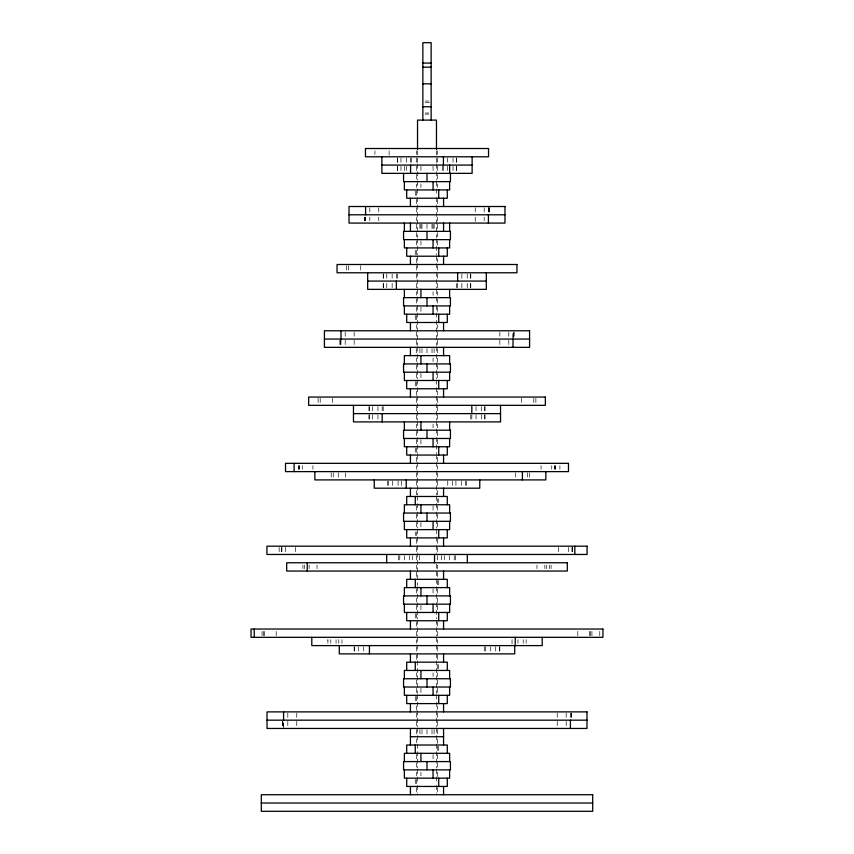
<?xml version="1.0" encoding="UTF-8"?>
<svg xmlns="http://www.w3.org/2000/svg" width="854" height="854" viewBox="0 0 854 854"><rect width="100%" height="100%" fill="white"/><g stroke="black" fill="none" stroke-linecap="round" stroke-linejoin="round"><path stroke-width="0.64" stroke-dasharray="4.27 3.2" d="M425.228 101.039L428.772 101.039M425.228 102.683L431.142 102.683M425.228 113.006L428.772 113.006M425.228 114.126L428.772 114.126M599.775 631.405L599.775 636.134M591.939 631.405L591.939 636.134M590.349 631.405L590.349 636.134M589.388 631.405L589.388 636.134M577.795 631.405L577.795 637.319M572.607 547.371L572.607 554.47M572.159 547.371L572.159 553.285M572.084 547.371L572.084 553.285M571.454 713.069L571.454 720.168M571.209 713.069L571.209 718.983M570.419 713.069L570.493 718.983M568.369 547.371L568.369 553.285M566.191 713.069L566.191 718.983M566.191 721.352L566.191 727.266M559.904 465.697L559.904 469.252M558.505 547.371L558.505 554.47M557.246 713.069L557.246 720.168M557.246 721.352L557.246 728.451M555.281 465.697L555.281 469.252M555.036 465.697L555.036 469.252M554.331 465.697L554.331 469.252M551.737 465.697L551.737 469.252M551.086 565.124L551.086 568.668M549.602 565.124L549.602 568.668M546.763 565.124L546.763 568.668M544.863 565.124L544.863 568.668M541.084 465.697L541.084 469.252M536.974 565.124L536.974 568.668M535.885 398.242L535.885 402.971M533.803 398.242L533.803 402.971M529.512 472.806L529.512 478.72M527.43 472.806L527.43 478.72M526.171 639.689L526.096 643.233M523.224 639.689L523.224 643.233M521.687 398.242L521.687 405.34M517.93 639.689L517.93 643.233M515.304 472.806L515.304 479.905M514.055 331.96L514.055 339.059M513.809 331.96L513.809 337.874M512.026 639.689L512.026 645.603M508.792 331.96L508.792 337.874M508.792 340.244L508.792 346.158M499.846 331.96L499.846 339.059M499.846 340.244L499.846 347.343M499.836 646.788L499.836 653.886M499.419 646.788L499.419 652.702M495.715 646.788L495.715 652.702M490.281 646.788L490.281 652.702M489.449 207.682L489.449 214.792M489.214 207.682L489.214 213.607M488.499 207.682L488.499 213.607M488.413 207.682L488.413 213.607M485.702 646.788L485.702 653.886M484.997 406.525L484.997 412.439M484.997 414.809L484.997 421.908M484.752 406.525L484.752 412.439M484.752 414.809L484.752 420.723M484.56 646.788L484.56 652.702M484.186 207.682L484.186 213.607M484.186 217.151L484.186 220.706M481.442 406.525L481.442 412.439M481.442 414.809L481.442 420.723M476.052 406.525L476.052 412.439M476.052 414.809L476.052 420.723M475.251 207.682L475.251 214.792M475.251 217.151L475.251 223.075M471.824 414.809L471.824 420.723M470.789 273.963L470.789 279.888M470.789 283.432L470.789 289.357M470.789 414.809L470.789 421.908M470.554 273.963L470.554 279.888M470.554 283.432L470.554 288.172M467.245 273.963L467.245 279.888M467.245 283.432L467.245 288.172M466.572 481.09L466.572 488.189M465.622 481.09L465.622 487.004M461.854 273.963L461.854 279.888M461.854 283.432L461.854 288.172M461.309 481.09L461.309 487.004M457.627 283.432L457.627 288.172M456.591 157.979L456.591 163.893M456.591 166.263L456.591 173.362M456.591 283.432L456.591 289.357M456.346 157.979L456.346 163.893M456.346 166.263L456.346 172.177M455.919 481.09L455.919 487.004M455.577 555.655L455.577 562.754M454.221 555.655L454.221 561.569M453.036 157.979L453.036 163.893M453.036 166.263L453.036 172.177M452.374 481.09L452.374 488.189M449.556 555.655L449.556 561.569M447.752 481.09L447.752 487.004M447.645 157.979L447.645 163.893M447.645 166.263L447.645 172.177M444.283 555.655L444.283 561.569M443.418 166.263L443.418 172.177M442.383 166.263L442.383 173.362M441.475 555.655L441.475 561.569M438.721 498.843L438.721 502.398M438.721 580.506L438.721 586.42M438.721 664.54L438.721 669.269M438.721 746.204L438.721 750.944M437.654 150.88L437.654 154.425M437.654 157.979L437.654 165.078M437.654 166.263L437.654 173.362M437.654 174.547L437.654 181.646M437.654 184.016L437.654 187.57M437.654 199.398L437.654 206.508M437.654 207.682L437.654 214.792M437.654 217.151L437.654 220.706M437.654 224.26L437.654 231.359M437.654 232.544L437.654 239.643M437.654 240.828L437.654 247.927M437.654 258.581L437.654 262.135M437.654 265.679L437.654 272.778M437.654 273.963L437.654 281.073M437.654 283.432L437.654 289.357M437.654 291.716L437.654 295.27M437.654 298.825L437.654 305.924M437.654 307.109L437.654 314.208M437.654 324.862L437.654 328.406M437.654 331.96L437.654 339.059M437.654 340.244L437.654 346.158M437.654 348.528L437.654 355.627M437.654 357.997L437.654 363.921M437.654 365.096L437.654 372.205M437.654 373.39L437.654 380.489M437.654 391.143L437.654 394.687M437.654 398.242L437.654 405.34M437.654 406.525L437.654 413.624M437.654 414.809L437.654 421.908M437.654 424.278L437.654 427.833M437.654 431.377L437.654 438.476M437.654 439.661L437.654 446.77M437.654 457.413L437.654 463.338M437.654 465.697L437.654 469.252M437.654 472.806L437.654 479.905M437.654 481.09L437.654 488.189M437.654 490.559L437.654 496.473M437.654 498.843L437.654 502.398M437.654 505.942L437.654 513.04M437.654 514.225L437.654 521.324M437.654 522.509L437.654 528.434M437.654 539.087L437.654 546.186M437.654 572.223L437.654 579.322M437.654 580.506L437.654 587.605M437.654 588.79L437.654 594.715M437.654 598.259L437.654 604.173M437.654 605.358L437.654 610.098M437.654 621.936L437.654 629.035M437.654 655.071L437.654 662.17M437.654 664.54L437.654 670.454M437.654 672.824L437.654 676.379M437.654 679.923L437.654 687.022M437.654 688.207L437.654 695.316M437.654 705.959L437.654 709.514M437.654 713.069L437.654 720.168M437.654 721.352L437.654 727.266M437.654 729.636L437.654 736.735M437.654 739.105L437.654 745.019M437.654 746.204L437.654 750.944M437.654 754.488L437.654 761.587M437.654 762.771L437.654 769.87M437.654 772.24L437.654 778.165M437.654 787.634L437.654 794.732M437.579 547.371L437.579 554.47M437.579 555.655L437.579 562.754M437.579 565.124L437.579 568.668M437.6 631.405L437.6 637.319M437.6 639.689L437.6 643.233M437.6 646.788L437.6 653.886M436.469 150.774L436.469 162.772M436.469 164.107L436.469 180.098M436.469 181.432L436.469 196.1M436.469 197.434L436.469 237.433M436.469 238.768L436.469 254.759M436.469 256.093L436.469 270.761M436.469 272.095L436.469 288.097M436.469 289.431L436.469 304.088M436.469 305.422L436.469 345.422M436.469 346.756L436.469 361.423M436.469 362.758L436.469 378.76M436.469 380.083L436.469 394.751M436.469 396.085L436.469 420.083M436.469 421.417L436.469 436.084M436.469 437.419L436.469 453.421M436.469 454.755L436.469 469.412M436.469 470.746L436.469 494.744M436.469 496.078L436.469 510.745M436.469 512.08L436.469 528.082M436.469 529.416L436.469 544.083M436.469 545.407L436.469 553.413M436.469 564.078L436.469 585.406M436.469 586.741L436.469 601.408M436.469 602.743L436.469 618.744M436.469 620.079L436.469 636.07M436.469 637.404L436.469 652.072M436.469 653.406L436.469 693.405M436.469 694.74L436.469 709.407M436.469 710.731L436.469 726.733M436.469 728.067L436.469 742.734M436.469 744.069L436.469 768.066M436.469 769.401L436.469 784.068M436.469 785.402L436.469 793.398M434.099 224.26L434.099 231.359M434.099 348.528L434.099 355.627M434.099 729.636L434.099 736.735M433.063 166.263L433.063 172.177M433.063 224.26L433.063 228.989M433.063 291.716L433.063 295.27M433.063 357.997L433.063 361.552M433.063 424.278L433.063 427.833M433.063 505.942L433.063 511.856M433.063 588.79L433.063 594.715M433.063 672.824L433.063 676.379M433.063 754.488L433.063 760.412M432.017 224.26L432.017 228.989M432.017 348.528L432.017 354.453M432.017 729.636L432.017 735.55M427 224.26L427 228.989M427 348.528L427 354.453M427 729.636L427 735.55M421.983 224.26L421.983 228.989M421.983 348.528L421.983 354.453M421.983 729.636L421.983 735.55M420.937 166.263L420.937 172.177M420.937 184.016L420.937 187.57M420.937 224.26L420.937 228.989M420.937 240.828L420.937 246.742M420.937 307.109L420.937 313.023M420.937 373.39L420.937 379.304M420.937 439.661L420.937 445.585M420.937 522.509L420.937 528.434M420.937 605.358L420.937 610.098M420.937 688.207L420.937 694.131M420.937 772.24L420.937 775.795M419.901 224.26L419.901 231.359M419.901 348.528L419.901 355.627M419.901 729.636L419.901 736.735M419.474 555.655L419.474 561.569M417.531 150.774L417.531 162.772M417.531 164.107L417.531 180.098M417.531 181.432L417.531 196.1M417.531 197.434L417.531 237.433M417.531 238.768L417.531 254.759M417.531 256.093L417.531 270.761M417.531 272.095L417.531 288.097M417.531 289.431L417.531 304.088M417.531 305.422L417.531 345.422M417.531 346.756L417.531 361.423M417.531 362.758L417.531 378.76M417.531 380.083L417.531 394.751M417.531 396.085L417.531 420.083M417.531 421.417L417.531 436.084M417.531 437.419L417.531 453.421M417.531 454.755L417.531 469.412M417.531 470.746L417.531 494.744M417.531 496.078L417.531 510.745M417.531 512.08L417.531 528.082M417.531 529.416L417.531 544.083M417.531 545.407L417.531 585.406M417.531 586.741L417.531 601.408M417.531 602.743L417.531 618.744M417.531 620.079L417.531 636.07M417.531 637.404L417.531 652.072M417.531 653.406L417.531 693.405M417.531 694.74L417.531 709.407M417.531 710.731L417.531 726.733M417.531 728.067L417.531 742.734M417.531 744.069L417.531 768.066M417.531 769.401L417.531 784.068M417.531 785.402L417.531 793.398M416.346 150.88L416.346 154.425M416.346 157.979L416.346 165.078M416.346 166.263L416.346 173.362M416.346 174.547L416.346 181.646M416.346 184.016L416.346 187.57M416.346 191.115L416.346 195.854M416.346 199.398L416.346 206.508M416.346 207.682L416.346 213.607M416.346 217.151L416.346 220.706M416.346 224.26L416.346 231.359M416.346 232.544L416.346 239.643M416.346 240.828L416.346 247.927M416.346 250.297L416.346 255.026M416.346 258.581L416.346 264.494M416.346 265.679L416.346 272.778M416.346 273.963L416.346 281.073M416.346 283.432L416.346 289.357M416.346 291.716L416.346 295.27M416.346 298.825L416.346 305.924M416.346 307.109L416.346 314.208M416.346 315.393L416.346 321.307M416.346 324.862L416.346 328.406M416.346 331.96L416.346 337.874M416.346 340.244L416.346 347.343M416.346 348.528L416.346 355.627M416.346 357.997L416.346 361.552M416.346 365.096L416.346 372.205M416.346 373.39L416.346 380.489M416.346 381.674L416.346 387.588M416.346 391.143L416.346 397.057M416.346 398.242L416.346 405.34M416.346 406.525L416.346 413.624M416.346 414.809L416.346 421.908M416.346 424.278L416.346 427.833M416.346 431.377L416.346 438.476M416.346 439.661L416.346 446.77M416.346 447.944L416.346 453.869M416.346 457.413L416.346 463.338M416.346 465.697L416.346 469.252M416.346 472.806L416.346 479.905M416.346 481.09L416.346 488.189M416.346 490.559L416.346 496.473M416.346 505.942L416.346 513.04M416.346 514.225L416.346 521.324M416.346 522.509L416.346 529.619M416.346 531.978L416.346 535.533M416.346 539.087L416.346 546.186M416.421 547.371L416.421 554.47M416.421 555.655L416.421 562.754M416.421 565.124L416.421 568.668M416.346 572.223L416.346 579.322M416.346 588.79L416.346 595.889M416.346 598.259L416.346 601.814M416.346 605.358L416.346 612.467M416.346 613.642L416.346 619.566M416.346 621.936L416.346 629.035M416.4 631.405L416.4 637.319M416.4 639.689L416.4 643.233M416.4 646.788L416.4 653.886M416.346 655.071L416.346 662.17M416.346 672.824L416.346 676.379M416.346 679.923L416.346 687.022M416.346 688.207L416.346 695.316M416.346 696.49L416.346 702.415M416.346 705.959L416.346 711.884M416.346 713.069L416.346 718.983M416.346 721.352L416.346 728.451M416.346 729.636L416.346 736.735M416.346 739.105L416.346 742.649M416.346 754.488L416.346 761.587M416.346 762.771L416.346 769.87M416.346 772.24L416.346 775.795M416.346 779.339L416.346 784.079M416.346 787.634L416.346 794.732M415.279 191.115L415.279 195.854M415.279 250.297L415.279 255.026M415.279 315.393L415.279 321.307M415.279 381.674L415.279 387.588M415.279 447.944L415.279 453.869M415.279 531.978L415.279 535.533M415.279 613.642L415.279 619.566M415.279 696.49L415.279 702.415M415.279 779.339L415.279 784.079M412.525 555.655L412.525 562.754M411.617 157.979L411.617 165.078M410.582 157.979L410.582 163.893M409.717 555.655L409.717 561.569M406.355 157.979L406.355 163.893M406.355 166.263L406.355 172.177M404.369 166.263L404.369 172.177M404.444 555.655L404.444 561.569M401.626 481.09L401.626 488.189M400.964 157.979L400.964 163.893M400.964 166.263L400.964 172.177M399.779 555.655L399.779 561.569M398.423 555.655L398.423 562.754M398.081 481.09L398.081 487.004M397.654 157.979L397.654 163.893M397.654 166.263L397.654 172.177M397.409 157.979L397.409 165.078M397.409 166.263L397.409 172.177M397.409 273.963L397.409 281.073M396.373 273.963L396.373 279.888M392.691 481.09L392.691 487.004M392.146 273.963L392.146 279.888M392.146 283.432L392.146 288.172M389.125 150.88L389.125 156.794M388.378 481.09L388.378 487.004M387.428 481.09L387.428 488.189M386.755 273.963L386.755 279.888M386.755 283.432L386.755 288.172M383.446 273.963L383.446 279.888M383.446 283.432L383.446 288.172M383.211 273.963L383.211 281.073M383.211 283.432L383.211 288.172M383.211 406.525L383.211 413.624M382.176 406.525L382.176 412.439M378.749 207.682L378.749 214.792M378.749 217.151L378.749 220.706M377.948 406.525L377.948 412.439M377.948 414.809L377.948 420.723M374.927 150.88L374.927 154.425M372.557 406.525L372.557 412.439M372.557 414.809L372.557 420.723M369.814 207.682L369.814 213.607M369.814 217.151L369.814 220.706M369.248 406.525L369.248 412.439M369.248 414.809L369.248 420.723M369.003 406.525L369.003 413.624M369.003 414.809L369.003 420.723M365.587 217.151L365.587 220.706M365.501 217.151L365.501 220.706M364.786 217.151L364.786 220.706M364.551 217.151L364.551 220.706M363.719 646.788L363.719 652.702M360.719 265.679L360.719 272.778M358.285 646.788L358.285 652.702M354.581 646.788L354.581 652.702M354.154 331.96L354.154 339.059M354.154 340.244L354.154 347.343M354.164 646.788L354.164 652.702M348.603 265.679L348.603 271.604M346.521 265.679L346.521 271.604M345.39 472.806L345.39 479.905M345.208 331.96L345.208 337.874M345.208 340.244L345.208 346.158M341.974 639.689L341.974 643.233M340.981 340.244L340.906 346.158M340.191 340.244L340.191 346.158M339.945 340.244L339.945 347.343M338.771 639.689L338.771 643.233M338.291 472.806L338.291 478.72M336.07 639.689L336.07 643.233M333.263 472.806L333.263 478.72M332.313 398.242L332.313 402.971M331.192 472.806L331.192 478.72M330.776 639.689L330.776 643.233M320.197 398.242L320.197 402.971M318.115 398.242L318.115 402.971M317.026 565.124L317.026 568.668M312.916 465.697L312.916 469.252M309.137 565.124L309.137 568.668M304.398 565.124L304.398 568.668M302.914 565.124L302.914 568.668M302.263 465.697L302.263 469.252M299.669 465.697L299.669 469.252M298.964 465.697L298.964 469.252M298.719 465.697L298.719 469.252M296.754 713.069L296.754 720.168M296.754 721.352L296.754 728.451M295.495 547.371L295.495 554.47M287.809 713.069L287.809 718.983M287.809 721.352L287.809 727.266M285.631 547.371L285.631 553.285M282.791 721.352L282.791 727.266M282.546 721.352L282.546 728.451M281.916 547.371L281.841 553.285M281.393 547.371L281.393 554.47M279.173 547.371L279.173 553.285M276.205 631.405L276.205 637.319M264.612 631.405L264.612 636.134M263.651 631.405L263.651 636.134M262.061 631.405L262.061 636.134M513.094 337.874L513.094 331.96L513.019 337.874M327.904 643.233L327.904 639.689L327.829 643.233M283.581 727.266L283.581 721.352L283.507 727.266"/><path stroke-width="1.28" d="M422.858 63.068L431.142 63.068M422.858 67.167L431.142 67.167M422.858 83.852L431.142 83.852M422.858 106.761L431.142 106.761M381.877 165.078L472.123 165.078M349.019 214.792L504.981 214.792M367.679 281.073L486.321 281.073M324.413 339.059L529.587 339.059M353.471 413.624L500.529 413.624M267.014 720.168L586.986 720.168M410.432 736.735L443.568 736.735M261.303 803.016L592.697 803.016M574.827 546.186L574.827 554.47M570.419 720.168L570.419 728.451M545.845 471.621L545.845 479.905L314.859 479.905L314.859 471.621M542.205 637.319L542.205 645.603L311.795 645.603L311.795 637.319M522.402 471.621L522.402 479.905M515.229 637.319L515.229 645.603M514.716 645.603L514.716 653.886L339.284 653.886L339.284 645.603M513.019 339.059L513.019 347.343M500.529 405.34L500.529 421.908L353.471 421.908L353.471 405.34M488.413 214.792L488.413 223.075M486.321 272.778L486.321 289.357L367.679 289.357L367.679 272.778M479.767 479.905L479.767 488.189L374.233 488.189L374.233 479.905M472.123 156.794L472.123 173.362L381.877 173.362L381.877 156.794M471.824 405.34L471.824 413.624M467.319 554.47L467.319 562.754M457.627 272.778L457.627 281.073M450.432 173.362L450.432 181.646L403.568 181.646L403.568 173.362M449.631 165.078L449.631 173.362M449.631 181.646L449.631 189.93L404.369 189.93L404.369 181.646M449.631 223.075L449.631 231.359M449.631 239.643L449.631 247.927L404.369 247.927L404.369 239.643M449.631 289.357L449.631 297.64M449.631 305.924L449.631 314.208L404.369 314.208L404.369 305.924M449.631 363.921L449.631 355.627L404.369 355.627L404.369 363.921M449.631 372.205L449.631 380.489L404.369 380.489L404.369 372.205M449.631 421.908L449.631 430.192M449.631 438.476L449.631 446.77L404.369 446.77L404.369 438.476M449.631 513.04L449.631 504.757L404.369 504.757L404.369 513.04M449.631 521.324L449.631 529.619L404.369 529.619L404.369 521.324M449.631 595.889L449.631 587.605L404.369 587.605L404.369 595.889M449.631 604.173L449.631 612.467L404.369 612.467L404.369 604.173M449.631 678.738L449.631 670.454L404.369 670.454L404.369 678.738M449.631 687.022L449.631 695.316L404.369 695.316L404.369 687.022M449.631 761.587L449.631 753.303L404.369 753.303L404.369 761.587M449.631 769.87L449.631 778.165L404.369 778.165L404.369 769.87M447.293 189.93L447.293 198.224L406.707 198.224L406.707 189.93M447.293 247.927L447.293 256.211L406.707 256.211L406.707 247.927M447.293 314.208L447.293 322.492L406.707 322.492L406.707 314.208M447.293 380.489L447.293 388.773L406.707 388.773L406.707 380.489M447.293 446.77L447.293 455.054L406.707 455.054L406.707 446.77M447.293 504.757L447.293 496.473L406.707 496.473L406.707 504.757M447.293 529.619L447.293 537.903L406.707 537.903L406.707 529.619M447.293 587.605L447.293 579.322L406.707 579.322L406.707 587.605M447.293 612.467L447.293 620.751L406.707 620.751L406.707 612.467M447.293 670.454L447.293 662.17L406.707 662.17L406.707 670.454M447.293 695.316L447.293 703.6L406.707 703.6L406.707 695.316M447.293 753.303L447.293 745.019L406.707 745.019L406.707 753.303M447.293 778.165L447.293 786.449L406.707 786.449L406.707 778.165M443.568 198.224L443.568 206.508M443.568 223.075L443.568 231.359M443.568 256.211L443.568 264.494M443.568 322.492L443.568 330.776M443.568 347.343L443.568 355.627M443.568 388.773L443.568 397.057M443.568 455.054L443.568 463.338M443.568 488.189L443.568 496.473M443.568 537.903L443.568 546.186M443.568 571.038L443.568 579.322M443.568 620.751L443.568 629.035M443.568 653.886L443.568 662.17M443.568 703.6L443.568 711.884M443.568 728.451L443.568 745.019M443.568 786.449L443.568 794.732M443.418 156.794L443.418 165.078M438.721 189.93L438.721 198.224M438.721 247.927L438.721 256.211M438.721 314.208L438.721 322.492M438.721 380.489L438.721 388.773M438.721 446.77L438.721 455.054M438.721 529.619L438.721 537.903M438.721 612.467L438.721 620.751M438.721 695.316L438.721 703.6M438.721 778.165L438.721 786.449M436.469 149.439L436.469 120.104L417.531 120.104L417.531 149.439M434.526 554.47L434.526 562.754M433.063 181.646L433.063 189.93M433.063 239.643L433.063 247.927M433.063 305.924L433.063 314.208M433.063 372.205L433.063 380.489M433.063 438.476L433.063 446.77M433.063 521.324L433.063 529.619M433.063 604.173L433.063 612.467M433.063 687.022L433.063 695.316M433.063 769.87L433.063 778.165M431.142 120.104L431.142 42.7L422.858 42.7L422.858 120.104M427 173.362L427 181.646M427 231.359L427 239.643M427 297.64L427 305.924M427 363.921L427 372.205M427 430.192L427 438.476M427 513.04L427 521.324M427 595.889L427 604.173M427 678.738L427 687.022M427 761.587L427 769.87M420.937 289.357L420.937 297.64M420.937 355.627L420.937 363.921M420.937 421.908L420.937 430.192M420.937 504.757L420.937 513.04M420.937 587.605L420.937 595.889M420.937 670.454L420.937 678.738M420.937 753.303L420.937 761.587M415.279 496.473L415.279 504.757M415.279 579.322L415.279 587.605M415.279 662.17L415.279 670.454M415.279 745.019L415.279 753.303M410.582 165.078L410.582 173.362M410.432 198.224L410.432 206.508M410.432 223.075L410.432 231.359M410.432 256.211L410.432 264.494M410.432 322.492L410.432 330.776M410.432 347.343L410.432 355.627M410.432 388.773L410.432 397.057M410.432 455.054L410.432 463.338M410.432 488.189L410.432 496.473M410.432 537.903L410.432 546.186M410.432 571.038L410.432 579.322M410.432 620.751L410.432 629.035M410.432 653.886L410.432 662.17M410.432 703.6L410.432 711.884M410.432 728.451L410.432 745.019M410.432 786.449L410.432 794.732M406.248 479.905L406.248 488.189M404.369 223.075L404.369 231.359M404.369 289.357L404.369 297.64M404.369 421.908L404.369 430.192M396.373 281.073L396.373 289.357M386.681 554.47L386.681 562.754M382.176 413.624L382.176 421.908M369.44 645.603L369.44 653.886M365.587 206.508L365.587 214.792M340.981 330.776L340.981 339.059M307.237 562.754L307.237 571.038M294.096 463.338L294.096 471.621M283.581 711.884L283.581 720.168M254.225 629.035L254.225 637.319M488.541 148.511L365.459 148.511L365.459 156.794L488.541 156.794L488.541 148.511M504.981 206.508L349.019 206.508L349.019 223.075L504.981 223.075L504.981 206.508M450.432 231.359L403.568 231.359L403.568 239.643L450.432 239.643L450.432 231.359M516.948 264.494L337.052 264.494L337.052 272.778L516.948 272.778L516.948 264.494M450.432 297.64L403.568 297.64L403.568 305.924L450.432 305.924L450.432 297.64M529.587 330.776L324.413 330.776L324.413 347.343L529.587 347.343L529.587 330.776M450.432 363.921L403.568 363.921L403.568 372.205L450.432 372.205L450.432 363.921M545.354 397.057L308.646 397.057L308.646 405.34L545.354 405.34L545.354 397.057M450.432 430.192L403.568 430.192L403.568 438.476L450.432 438.476L450.432 430.192M568.476 463.338L285.524 463.338L285.524 471.621L568.476 471.621L568.476 463.338M450.432 513.04L403.568 513.04L403.568 521.324L450.432 521.324L450.432 513.04M587.082 546.186L266.918 546.186L266.918 554.47L587.082 554.47L587.082 546.186M567.302 562.754L286.698 562.754L286.698 571.038L567.302 571.038L567.302 562.754M450.432 595.889L403.568 595.889L403.568 604.173L450.432 604.173L450.432 595.889M602.945 629.035L251.055 629.035L251.055 637.319L602.945 637.319L602.945 629.035M450.432 678.738L403.568 678.738L403.568 687.022L450.432 687.022L450.432 678.738M586.986 711.884L267.014 711.884L267.014 728.451L586.986 728.451L586.986 711.884M450.432 761.587L403.568 761.587L403.568 769.87L450.432 769.87L450.432 761.587M592.697 794.732L261.303 794.732L261.303 811.3L592.697 811.3L592.697 794.732"/></g></svg>
